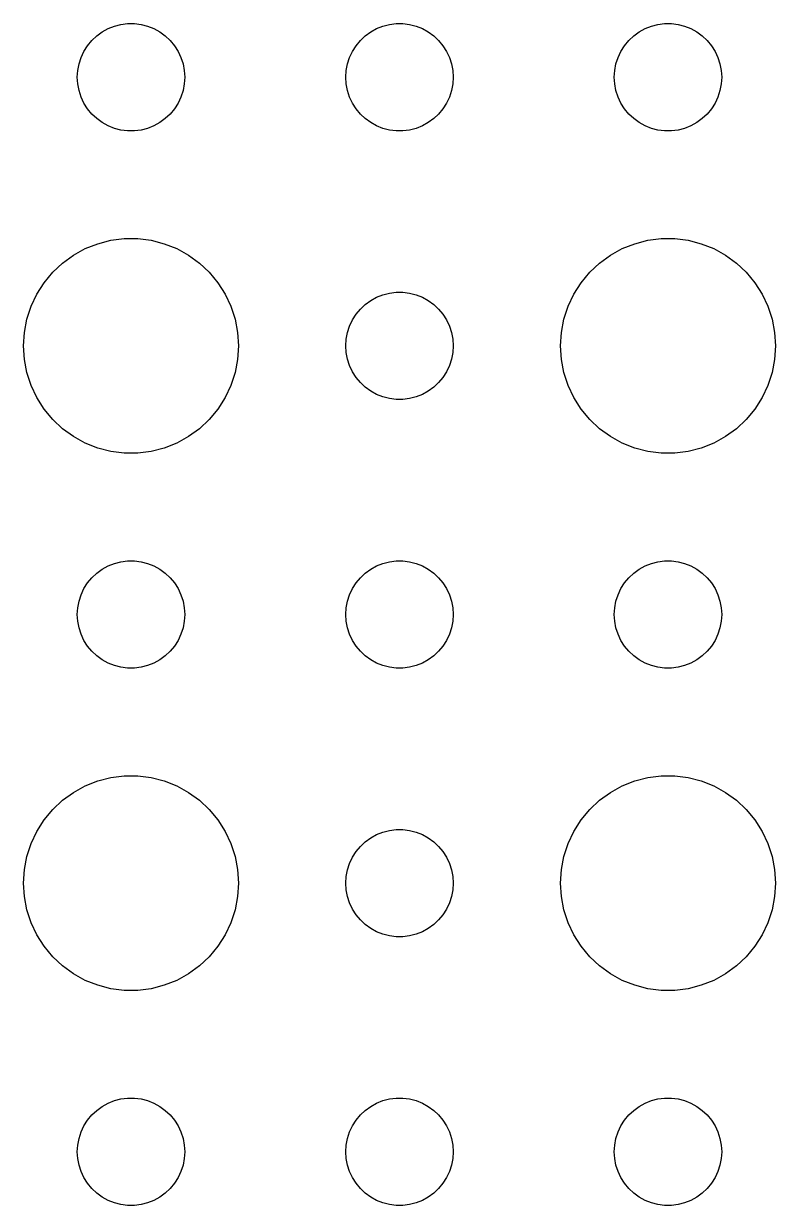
# Model space of a CAD drawing. Header units: metres. Extents: x -157 to 157, y -157 to 157.
# Drawn here: x -63 to -42, y -39 to -6 of the extents above; entities that cross this region are included whole.
import ezdxf

# ---------------------------------------------------------------- set-up
doc = ezdxf.new("R2010")
doc.units = ezdxf.units.M

msp = doc.modelspace()

# ---------------------------------------------------------------- linework, layer by layer
for p, q in [((-60.9561, -6.34422), (-60.8037, -6.23351)), ((-60.8037, -6.23351), (-60.6387, -6.14275)), ((-60.6387, -6.14275), (-60.4635, -6.07341)), ((-60.4635, -6.07341), (-60.2811, -6.02657)), ((-60.2811, -6.02657), (-60.0942, -6.00294)), ((-60.0942, -6.00294), (-59.9058, -6.00294)), ((-59.9058, -6.00294), (-59.7189, -6.02657)), ((-59.7189, -6.02657), (-59.5365, -6.07341)), ((-59.5365, -6.07341), (-59.3613, -6.14275)), ((-59.3613, -6.14275), (-59.1963, -6.23351)), ((-59.1963, -6.23351), (-59.0439, -6.34422)), ((-53.4561, -6.34422), (-53.3037, -6.23351)), ((-53.3037, -6.23351), (-53.1387, -6.14275)), ((-53.1387, -6.14275), (-52.9635, -6.07341)), ((-52.9635, -6.07341), (-52.7811, -6.02657)), ((-52.7811, -6.02657), (-52.5942, -6.00294)), ((-52.5942, -6.00294), (-52.4058, -6.00294)), ((-52.4058, -6.00294), (-52.2189, -6.02657)), ((-52.2189, -6.02657), (-52.0365, -6.07341)), ((-52.0365, -6.07341), (-51.8613, -6.14275)), ((-51.8613, -6.14275), (-51.6963, -6.23351)), ((-51.6963, -6.23351), (-51.5439, -6.34422)), ((-45.9561, -6.34422), (-45.8037, -6.23351)), ((-45.8037, -6.23351), (-45.6387, -6.14275)), ((-45.6387, -6.14275), (-45.4635, -6.07341)), ((-45.4635, -6.07341), (-45.2811, -6.02657)), ((-45.2811, -6.02657), (-45.0942, -6.00294)), ((-45.0942, -6.00294), (-44.9058, -6.00294)), ((-44.9058, -6.00294), (-44.7189, -6.02657)), ((-44.7189, -6.02657), (-44.5365, -6.07341)), ((-44.5365, -6.07341), (-44.3613, -6.14275)), ((-44.3613, -6.14275), (-44.1963, -6.23351)), ((-44.1963, -6.23351), (-44.0439, -6.34422)), ((-61.2135, -6.61832), (-61.0934, -6.47318)), ((-61.0934, -6.47318), (-60.9561, -6.34422)), ((-59.0439, -6.34422), (-58.9065, -6.47318)), ((-58.9065, -6.47318), (-58.7865, -6.61832)), ((-53.7135, -6.61832), (-53.5934, -6.47318)), ((-53.5934, -6.47318), (-53.4561, -6.34422)), ((-51.5439, -6.34422), (-51.4065, -6.47318)), ((-51.4065, -6.47318), (-51.2865, -6.61832)), ((-46.2135, -6.61832), (-46.0934, -6.47318)), ((-46.0934, -6.47318), (-45.9561, -6.34422)), ((-44.0439, -6.34422), (-43.9065, -6.47318)), ((-43.9065, -6.47318), (-43.7865, -6.61832)), ((-61.3947, -6.9478), (-61.3145, -6.77736)), ((-61.3145, -6.77736), (-61.2135, -6.61832)), ((-58.7865, -6.61832), (-58.6855, -6.77736)), ((-58.6855, -6.77736), (-58.6053, -6.9478)), ((-53.8947, -6.9478), (-53.8145, -6.77736)), ((-53.8145, -6.77736), (-53.7135, -6.61832)), ((-51.2865, -6.61832), (-51.1855, -6.77736)), ((-51.1855, -6.77736), (-51.1053, -6.9478)), ((-46.3947, -6.9478), (-46.3145, -6.77736)), ((-46.3145, -6.77736), (-46.2135, -6.61832)), ((-43.7865, -6.61832), (-43.6855, -6.77736)), ((-43.6855, -6.77736), (-43.6053, -6.9478)), ((-61.4882, -7.312), (-61.4529, -7.12695)), ((-61.4529, -7.12695), (-61.3947, -6.9478)), ((-58.6053, -6.9478), (-58.5471, -7.12695)), ((-58.5471, -7.12695), (-58.5118, -7.312)), ((-53.9882, -7.312), (-53.9529, -7.12695)), ((-53.9529, -7.12695), (-53.8947, -6.9478)), ((-51.1053, -6.9478), (-51.0471, -7.12695)), ((-51.0471, -7.12695), (-51.0118, -7.312)), ((-46.4882, -7.312), (-46.4529, -7.12695)), ((-46.4529, -7.12695), (-46.3947, -6.9478)), ((-43.6053, -6.9478), (-43.5471, -7.12695)), ((-43.5471, -7.12695), (-43.5118, -7.312)), ((-61.5, -7.5), (-61.4882, -7.312)), ((-61.4882, -7.68799), (-61.5, -7.5)), ((-58.5118, -7.312), (-58.5, -7.5)), ((-58.5, -7.5), (-58.5118, -7.68799)), ((-54, -7.5), (-53.9882, -7.312)), ((-53.9882, -7.68799), (-54, -7.5)), ((-51.0118, -7.312), (-51, -7.5)), ((-51, -7.5), (-51.0118, -7.68799)), ((-46.5, -7.5), (-46.4882, -7.312)), ((-46.4882, -7.68799), (-46.5, -7.5)), ((-43.5118, -7.312), (-43.5, -7.5)), ((-43.5, -7.5), (-43.5118, -7.68799)), ((-61.4529, -7.87303), (-61.4882, -7.68799)), ((-61.3947, -8.05219), (-61.4529, -7.87303)), ((-58.5471, -7.87303), (-58.6053, -8.05219)), ((-58.5118, -7.68799), (-58.5471, -7.87303)), ((-53.9529, -7.87303), (-53.9882, -7.68799)), ((-53.8947, -8.05219), (-53.9529, -7.87303)), ((-51.0471, -7.87303), (-51.1053, -8.05219)), ((-51.0118, -7.68799), (-51.0471, -7.87303)), ((-46.4529, -7.87303), (-46.4882, -7.68799)), ((-46.3947, -8.05219), (-46.4529, -7.87303)), ((-43.5471, -7.87303), (-43.6053, -8.05219)), ((-43.5118, -7.68799), (-43.5471, -7.87303)), ((-61.3145, -8.22263), (-61.3947, -8.05219)), ((-61.2135, -8.38167), (-61.3145, -8.22263)), ((-58.6855, -8.22263), (-58.7865, -8.38167)), ((-58.6053, -8.05219), (-58.6855, -8.22263)), ((-53.8145, -8.22263), (-53.8947, -8.05219)), ((-53.7135, -8.38167), (-53.8145, -8.22263)), ((-51.1855, -8.22263), (-51.2865, -8.38167)), ((-51.1053, -8.05219), (-51.1855, -8.22263)), ((-46.3145, -8.22263), (-46.3947, -8.05219)), ((-46.2135, -8.38167), (-46.3145, -8.22263)), ((-43.6855, -8.22263), (-43.7865, -8.38167)), ((-43.6053, -8.05219), (-43.6855, -8.22263)), ((-61.0934, -8.52681), (-61.2135, -8.38167)), ((-60.9561, -8.65576), (-61.0934, -8.52681)), ((-58.9065, -8.52681), (-59.0439, -8.65576)), ((-58.7865, -8.38167), (-58.9065, -8.52681)), ((-53.5934, -8.52681), (-53.7135, -8.38167)), ((-53.4561, -8.65576), (-53.5934, -8.52681)), ((-51.4065, -8.52681), (-51.5439, -8.65576)), ((-51.2865, -8.38167), (-51.4065, -8.52681)), ((-46.0934, -8.52681), (-46.2135, -8.38167)), ((-45.9561, -8.65576), (-46.0934, -8.52681)), ((-43.9065, -8.52681), (-44.0439, -8.65576)), ((-43.7865, -8.38167), (-43.9065, -8.52681)), ((-60.8037, -8.76648), (-60.9561, -8.65576)), ((-60.6387, -8.85724), (-60.8037, -8.76648)), ((-60.4635, -8.92657), (-60.6387, -8.85724)), ((-59.3613, -8.85724), (-59.5365, -8.92657)), ((-59.1963, -8.76648), (-59.3613, -8.85724)), ((-59.0439, -8.65576), (-59.1963, -8.76648)), ((-53.3037, -8.76648), (-53.4561, -8.65576)), ((-53.1387, -8.85724), (-53.3037, -8.76648)), ((-52.9635, -8.92657), (-53.1387, -8.85724)), ((-51.8613, -8.85724), (-52.0365, -8.92657)), ((-51.6963, -8.76648), (-51.8613, -8.85724)), ((-51.5439, -8.65576), (-51.6963, -8.76648)), ((-45.8037, -8.76648), (-45.9561, -8.65576)), ((-45.6387, -8.85724), (-45.8037, -8.76648)), ((-45.4635, -8.92657), (-45.6387, -8.85724)), ((-44.3613, -8.85724), (-44.5365, -8.92657)), ((-44.1963, -8.76648), (-44.3613, -8.85724)), ((-44.0439, -8.65576), (-44.1963, -8.76648)), ((-60.2811, -8.97342), (-60.4635, -8.92657)), ((-60.0942, -8.99704), (-60.2811, -8.97342)), ((-59.9058, -8.99704), (-60.0942, -8.99704)), ((-59.7189, -8.97342), (-59.9058, -8.99704)), ((-59.5365, -8.92657), (-59.7189, -8.97342)), ((-52.7811, -8.97342), (-52.9635, -8.92657)), ((-52.5942, -8.99704), (-52.7811, -8.97342)), ((-52.4058, -8.99704), (-52.5942, -8.99704)), ((-52.2189, -8.97342), (-52.4058, -8.99704)), ((-52.0365, -8.92657), (-52.2189, -8.97342)), ((-45.2811, -8.97342), (-45.4635, -8.92657)), ((-45.0942, -8.99704), (-45.2811, -8.97342)), ((-44.9058, -8.99704), (-45.0942, -8.99704)), ((-44.7189, -8.97342), (-44.9058, -8.99704)), ((-44.5365, -8.92657), (-44.7189, -8.97342)), ((-61.2773, -12.2855), (-60.927, -12.1468)), ((-60.927, -12.1468), (-60.5621, -12.0531)), ((-60.5621, -12.0531), (-60.1884, -12.0059)), ((-60.1884, -12.0059), (-59.8116, -12.0059)), ((-59.8116, -12.0059), (-59.4379, -12.0531)), ((-59.4379, -12.0531), (-59.0729, -12.1468)), ((-59.0729, -12.1468), (-58.7227, -12.2855)), ((-46.2773, -12.2855), (-45.927, -12.1468)), ((-45.927, -12.1468), (-45.5621, -12.0531)), ((-45.5621, -12.0531), (-45.1884, -12.0059)), ((-45.1884, -12.0059), (-44.8116, -12.0059)), ((-44.8116, -12.0059), (-44.4379, -12.0531)), ((-44.4379, -12.0531), (-44.0729, -12.1468)), ((-44.0729, -12.1468), (-43.7227, -12.2855)), ((-61.9123, -12.6884), (-61.6075, -12.467)), ((-61.6075, -12.467), (-61.2773, -12.2855)), ((-58.7227, -12.2855), (-58.3925, -12.467)), ((-58.3925, -12.467), (-58.0877, -12.6884)), ((-46.9123, -12.6884), (-46.6075, -12.467)), ((-46.6075, -12.467), (-46.2773, -12.2855)), ((-43.7227, -12.2855), (-43.3925, -12.467)), ((-43.3925, -12.467), (-43.0877, -12.6884)), ((-62.1869, -12.9464), (-61.9123, -12.6884)), ((-58.0877, -12.6884), (-57.8131, -12.9464)), ((-47.1869, -12.9464), (-46.9123, -12.6884)), ((-43.0877, -12.6884), (-42.8131, -12.9464)), ((-62.427, -13.2366), (-62.1869, -12.9464)), ((-57.8131, -12.9464), (-57.5729, -13.2366)), ((-47.427, -13.2366), (-47.1869, -12.9464)), ((-42.8131, -12.9464), (-42.5729, -13.2366)), ((-62.6289, -13.5547), (-62.427, -13.2366)), ((-57.5729, -13.2366), (-57.3711, -13.5547)), ((-52.9635, -13.5734), (-52.7811, -13.5266)), ((-52.7811, -13.5266), (-52.5942, -13.5029)), ((-52.5942, -13.5029), (-52.4058, -13.5029)), ((-52.4058, -13.5029), (-52.2189, -13.5266)), ((-52.2189, -13.5266), (-52.0365, -13.5734)), ((-47.6289, -13.5547), (-47.427, -13.2366)), ((-42.5729, -13.2366), (-42.3711, -13.5547)), ((-62.7893, -13.8956), (-62.6289, -13.5547)), ((-57.3711, -13.5547), (-57.2107, -13.8956)), ((-53.5934, -13.9732), (-53.4561, -13.8442)), ((-53.4561, -13.8442), (-53.3037, -13.7335)), ((-53.3037, -13.7335), (-53.1387, -13.6427)), ((-53.1387, -13.6427), (-52.9635, -13.5734)), ((-52.0365, -13.5734), (-51.8613, -13.6427)), ((-51.8613, -13.6427), (-51.6963, -13.7335)), ((-51.6963, -13.7335), (-51.5439, -13.8442)), ((-51.5439, -13.8442), (-51.4065, -13.9732)), ((-47.7893, -13.8956), (-47.6289, -13.5547)), ((-42.3711, -13.5547), (-42.2107, -13.8956)), ((-62.9057, -14.2539), (-62.7893, -13.8956)), ((-57.2107, -13.8956), (-57.0942, -14.2539)), ((-53.8145, -14.2774), (-53.7135, -14.1183)), ((-53.7135, -14.1183), (-53.5934, -13.9732)), ((-51.4065, -13.9732), (-51.2865, -14.1183)), ((-51.2865, -14.1183), (-51.1855, -14.2774)), ((-47.9057, -14.2539), (-47.7893, -13.8956)), ((-42.2107, -13.8956), (-42.0942, -14.2539)), ((-62.9763, -14.624), (-62.9057, -14.2539)), ((-57.0942, -14.2539), (-57.0237, -14.624)), ((-53.9529, -14.627), (-53.8947, -14.4478)), ((-53.8947, -14.4478), (-53.8145, -14.2774)), ((-51.1855, -14.2774), (-51.1053, -14.4478)), ((-51.1053, -14.4478), (-51.0471, -14.627)), ((-47.9763, -14.624), (-47.9057, -14.2539)), ((-42.0942, -14.2539), (-42.0237, -14.624)), ((-63, -15), (-62.9763, -14.624)), ((-57.0237, -14.624), (-57, -15)), ((-54, -15), (-53.9882, -14.812)), ((-53.9882, -14.812), (-53.9529, -14.627)), ((-51.0471, -14.627), (-51.0118, -14.812)), ((-51.0118, -14.812), (-51, -15)), ((-48, -15), (-47.9763, -14.624)), ((-42.0237, -14.624), (-42, -15)), ((-62.9763, -15.376), (-63, -15)), ((-57, -15), (-57.0237, -15.376)), ((-53.9882, -15.188), (-54, -15)), ((-51, -15), (-51.0118, -15.188)), ((-47.9763, -15.376), (-48, -15)), ((-42, -15), (-42.0237, -15.376)), ((-62.9057, -15.7461), (-62.9763, -15.376)), ((-57.0237, -15.376), (-57.0942, -15.7461)), ((-53.9529, -15.373), (-53.9882, -15.188)), ((-53.8947, -15.5522), (-53.9529, -15.373)), ((-51.0471, -15.373), (-51.1053, -15.5522)), ((-51.0118, -15.188), (-51.0471, -15.373)), ((-47.9057, -15.7461), (-47.9763, -15.376)), ((-42.0237, -15.376), (-42.0942, -15.7461)), ((-62.7893, -16.1044), (-62.9057, -15.7461)), ((-57.0942, -15.7461), (-57.2107, -16.1044)), ((-53.8145, -15.7226), (-53.8947, -15.5522)), ((-53.7135, -15.8817), (-53.8145, -15.7226)), ((-51.1855, -15.7226), (-51.2865, -15.8817)), ((-51.1053, -15.5522), (-51.1855, -15.7226)), ((-47.7893, -16.1044), (-47.9057, -15.7461)), ((-42.0942, -15.7461), (-42.2107, -16.1044)), ((-62.6289, -16.4453), (-62.7893, -16.1044)), ((-57.2107, -16.1044), (-57.3711, -16.4453)), ((-53.5934, -16.0268), (-53.7135, -15.8817)), ((-53.4561, -16.1558), (-53.5934, -16.0268)), ((-53.3037, -16.2665), (-53.4561, -16.1558)), ((-51.5439, -16.1558), (-51.6963, -16.2665)), ((-51.4065, -16.0268), (-51.5439, -16.1558)), ((-51.2865, -15.8817), (-51.4065, -16.0268)), ((-47.6289, -16.4453), (-47.7893, -16.1044)), ((-42.2107, -16.1044), (-42.3711, -16.4453)), ((-62.427, -16.7634), (-62.6289, -16.4453)), ((-57.3711, -16.4453), (-57.5729, -16.7634)), ((-53.1387, -16.3572), (-53.3037, -16.2665)), ((-52.9635, -16.4266), (-53.1387, -16.3572)), ((-52.7811, -16.4734), (-52.9635, -16.4266)), ((-52.5942, -16.497), (-52.7811, -16.4734)), ((-52.4058, -16.497), (-52.5942, -16.497)), ((-52.2189, -16.4734), (-52.4058, -16.497)), ((-52.0365, -16.4266), (-52.2189, -16.4734)), ((-51.8613, -16.3572), (-52.0365, -16.4266)), ((-51.6963, -16.2665), (-51.8613, -16.3572)), ((-47.427, -16.7634), (-47.6289, -16.4453)), ((-42.3711, -16.4453), (-42.5729, -16.7634)), ((-62.1869, -17.0536), (-62.427, -16.7634)), ((-57.5729, -16.7634), (-57.8131, -17.0536)), ((-47.1869, -17.0536), (-47.427, -16.7634)), ((-42.5729, -16.7634), (-42.8131, -17.0536)), ((-61.9123, -17.3115), (-62.1869, -17.0536)), ((-57.8131, -17.0536), (-58.0877, -17.3115)), ((-46.9123, -17.3115), (-47.1869, -17.0536)), ((-42.8131, -17.0536), (-43.0877, -17.3115)), ((-61.6075, -17.533), (-61.9123, -17.3115)), ((-58.0877, -17.3115), (-58.3925, -17.533)), ((-46.6075, -17.533), (-46.9123, -17.3115)), ((-43.0877, -17.3115), (-43.3925, -17.533)), ((-61.2773, -17.7145), (-61.6075, -17.533)), ((-60.927, -17.8532), (-61.2773, -17.7145)), ((-58.7227, -17.7145), (-59.0729, -17.8532)), ((-58.3925, -17.533), (-58.7227, -17.7145)), ((-46.2773, -17.7145), (-46.6075, -17.533)), ((-45.927, -17.8532), (-46.2773, -17.7145)), ((-43.7227, -17.7145), (-44.0729, -17.8532)), ((-43.3925, -17.533), (-43.7227, -17.7145)), ((-60.5621, -17.9469), (-60.927, -17.8532)), ((-60.1884, -17.9941), (-60.5621, -17.9469)), ((-59.8116, -17.9941), (-60.1884, -17.9941)), ((-59.4379, -17.9469), (-59.8116, -17.9941)), ((-59.0729, -17.8532), (-59.4379, -17.9469)), ((-45.5621, -17.9469), (-45.927, -17.8532)), ((-45.1884, -17.9941), (-45.5621, -17.9469)), ((-44.8116, -17.9941), (-45.1884, -17.9941)), ((-44.4379, -17.9469), (-44.8116, -17.9941)), ((-44.0729, -17.8532), (-44.4379, -17.9469)), ((-60.6387, -21.1427), (-60.4635, -21.0734)), ((-60.4635, -21.0734), (-60.2811, -21.0266)), ((-60.2811, -21.0266), (-60.0942, -21.003)), ((-60.0942, -21.003), (-59.9058, -21.003)), ((-59.9058, -21.003), (-59.7189, -21.0266)), ((-59.7189, -21.0266), (-59.5365, -21.0734)), ((-59.5365, -21.0734), (-59.3613, -21.1427)), ((-53.1387, -21.1427), (-52.9635, -21.0734)), ((-52.9635, -21.0734), (-52.7811, -21.0266)), ((-52.7811, -21.0266), (-52.5942, -21.003)), ((-52.5942, -21.003), (-52.4058, -21.003)), ((-52.4058, -21.003), (-52.2189, -21.0266)), ((-52.2189, -21.0266), (-52.0365, -21.0734)), ((-52.0365, -21.0734), (-51.8613, -21.1427)), ((-45.6387, -21.1427), (-45.4635, -21.0734)), ((-45.4635, -21.0734), (-45.2811, -21.0266)), ((-45.2811, -21.0266), (-45.0942, -21.003)), ((-45.0942, -21.003), (-44.9058, -21.003)), ((-44.9058, -21.003), (-44.7189, -21.0266)), ((-44.7189, -21.0266), (-44.5365, -21.0734)), ((-44.5365, -21.0734), (-44.3613, -21.1427)), ((-61.0934, -21.4732), (-60.9561, -21.3442)), ((-60.9561, -21.3442), (-60.8037, -21.2335)), ((-60.8037, -21.2335), (-60.6387, -21.1427)), ((-59.3613, -21.1427), (-59.1963, -21.2335)), ((-59.1963, -21.2335), (-59.0439, -21.3442)), ((-59.0439, -21.3442), (-58.9065, -21.4732)), ((-53.5934, -21.4732), (-53.4561, -21.3442)), ((-53.4561, -21.3442), (-53.3037, -21.2335)), ((-53.3037, -21.2335), (-53.1387, -21.1427)), ((-51.8613, -21.1427), (-51.6963, -21.2335)), ((-51.6963, -21.2335), (-51.5439, -21.3442)), ((-51.5439, -21.3442), (-51.4065, -21.4732)), ((-46.0934, -21.4732), (-45.9561, -21.3442)), ((-45.9561, -21.3442), (-45.8037, -21.2335)), ((-45.8037, -21.2335), (-45.6387, -21.1427)), ((-44.3613, -21.1427), (-44.1963, -21.2335)), ((-44.1963, -21.2335), (-44.0439, -21.3442)), ((-44.0439, -21.3442), (-43.9065, -21.4732)), ((-61.3145, -21.7774), (-61.2135, -21.6183)), ((-61.2135, -21.6183), (-61.0934, -21.4732)), ((-58.9065, -21.4732), (-58.7865, -21.6183)), ((-58.7865, -21.6183), (-58.6855, -21.7774)), ((-53.8145, -21.7774), (-53.7135, -21.6183)), ((-53.7135, -21.6183), (-53.5934, -21.4732)), ((-51.4065, -21.4732), (-51.2865, -21.6183)), ((-51.2865, -21.6183), (-51.1855, -21.7774)), ((-46.3145, -21.7774), (-46.2135, -21.6183)), ((-46.2135, -21.6183), (-46.0934, -21.4732)), ((-43.9065, -21.4732), (-43.7865, -21.6183)), ((-43.7865, -21.6183), (-43.6855, -21.7774)), ((-61.4529, -22.127), (-61.3947, -21.9478)), ((-61.3947, -21.9478), (-61.3145, -21.7774)), ((-58.6855, -21.7774), (-58.6053, -21.9478)), ((-58.6053, -21.9478), (-58.5471, -22.127)), ((-53.9529, -22.127), (-53.8947, -21.9478)), ((-53.8947, -21.9478), (-53.8145, -21.7774)), ((-51.1855, -21.7774), (-51.1053, -21.9478)), ((-51.1053, -21.9478), (-51.0471, -22.127)), ((-46.4529, -22.127), (-46.3947, -21.9478)), ((-46.3947, -21.9478), (-46.3145, -21.7774)), ((-43.6855, -21.7774), (-43.6053, -21.9478)), ((-43.6053, -21.9478), (-43.5471, -22.127)), ((-61.5, -22.5), (-61.4882, -22.312)), ((-61.4882, -22.312), (-61.4529, -22.127)), ((-58.5471, -22.127), (-58.5118, -22.312)), ((-58.5118, -22.312), (-58.5, -22.5)), ((-54, -22.5), (-53.9882, -22.312)), ((-53.9882, -22.312), (-53.9529, -22.127)), ((-51.0471, -22.127), (-51.0118, -22.312)), ((-51.0118, -22.312), (-51, -22.5)), ((-46.5, -22.5), (-46.4882, -22.312)), ((-46.4882, -22.312), (-46.4529, -22.127)), ((-43.5471, -22.127), (-43.5118, -22.312)), ((-43.5118, -22.312), (-43.5, -22.5)), ((-61.4882, -22.688), (-61.5, -22.5)), ((-61.4529, -22.873), (-61.4882, -22.688)), ((-58.5118, -22.688), (-58.5471, -22.873)), ((-58.5, -22.5), (-58.5118, -22.688)), ((-53.9882, -22.688), (-54, -22.5)), ((-53.9529, -22.873), (-53.9882, -22.688)), ((-51.0118, -22.688), (-51.0471, -22.873)), ((-51, -22.5), (-51.0118, -22.688)), ((-46.4882, -22.688), (-46.5, -22.5)), ((-46.4529, -22.873), (-46.4882, -22.688)), ((-43.5118, -22.688), (-43.5471, -22.873)), ((-43.5, -22.5), (-43.5118, -22.688)), ((-61.3947, -23.0522), (-61.4529, -22.873)), ((-61.3145, -23.2226), (-61.3947, -23.0522)), ((-58.6053, -23.0522), (-58.6855, -23.2226)), ((-58.5471, -22.873), (-58.6053, -23.0522)), ((-53.8947, -23.0522), (-53.9529, -22.873)), ((-53.8145, -23.2226), (-53.8947, -23.0522)), ((-51.1053, -23.0522), (-51.1855, -23.2226)), ((-51.0471, -22.873), (-51.1053, -23.0522)), ((-46.3947, -23.0522), (-46.4529, -22.873)), ((-46.3145, -23.2226), (-46.3947, -23.0522)), ((-43.6053, -23.0522), (-43.6855, -23.2226)), ((-43.5471, -22.873), (-43.6053, -23.0522)), ((-61.2135, -23.3817), (-61.3145, -23.2226)), ((-61.0934, -23.5268), (-61.2135, -23.3817)), ((-58.7865, -23.3817), (-58.9065, -23.5268)), ((-58.6855, -23.2226), (-58.7865, -23.3817)), ((-53.7135, -23.3817), (-53.8145, -23.2226)), ((-53.5934, -23.5268), (-53.7135, -23.3817)), ((-51.2865, -23.3817), (-51.4065, -23.5268)), ((-51.1855, -23.2226), (-51.2865, -23.3817)), ((-46.2135, -23.3817), (-46.3145, -23.2226)), ((-46.0934, -23.5268), (-46.2135, -23.3817)), ((-43.7865, -23.3817), (-43.9065, -23.5268)), ((-43.6855, -23.2226), (-43.7865, -23.3817)), ((-60.9561, -23.6558), (-61.0934, -23.5268)), ((-60.8037, -23.7665), (-60.9561, -23.6558)), ((-59.0439, -23.6558), (-59.1963, -23.7665)), ((-58.9065, -23.5268), (-59.0439, -23.6558)), ((-53.4561, -23.6558), (-53.5934, -23.5268)), ((-53.3037, -23.7665), (-53.4561, -23.6558)), ((-51.5439, -23.6558), (-51.6963, -23.7665)), ((-51.4065, -23.5268), (-51.5439, -23.6558)), ((-45.9561, -23.6558), (-46.0934, -23.5268)), ((-45.8037, -23.7665), (-45.9561, -23.6558)), ((-44.0439, -23.6558), (-44.1963, -23.7665)), ((-43.9065, -23.5268), (-44.0439, -23.6558)), ((-60.6387, -23.8572), (-60.8037, -23.7665)), ((-60.4635, -23.9266), (-60.6387, -23.8572)), ((-60.2811, -23.9734), (-60.4635, -23.9266)), ((-60.0942, -23.997), (-60.2811, -23.9734)), ((-59.9058, -23.997), (-60.0942, -23.997)), ((-59.7189, -23.9734), (-59.9058, -23.997)), ((-59.5365, -23.9266), (-59.7189, -23.9734)), ((-59.3613, -23.8572), (-59.5365, -23.9266)), ((-59.1963, -23.7665), (-59.3613, -23.8572)), ((-53.1387, -23.8572), (-53.3037, -23.7665)), ((-52.9635, -23.9266), (-53.1387, -23.8572)), ((-52.7811, -23.9734), (-52.9635, -23.9266)), ((-52.5942, -23.997), (-52.7811, -23.9734)), ((-52.4058, -23.997), (-52.5942, -23.997)), ((-52.2189, -23.9734), (-52.4058, -23.997)), ((-52.0365, -23.9266), (-52.2189, -23.9734)), ((-51.8613, -23.8572), (-52.0365, -23.9266)), ((-51.6963, -23.7665), (-51.8613, -23.8572)), ((-45.6387, -23.8572), (-45.8037, -23.7665)), ((-45.4635, -23.9266), (-45.6387, -23.8572)), ((-45.2811, -23.9734), (-45.4635, -23.9266)), ((-45.0942, -23.997), (-45.2811, -23.9734)), ((-44.9058, -23.997), (-45.0942, -23.997)), ((-44.7189, -23.9734), (-44.9058, -23.997)), ((-44.5365, -23.9266), (-44.7189, -23.9734)), ((-44.3613, -23.8572), (-44.5365, -23.9266)), ((-44.1963, -23.7665), (-44.3613, -23.8572)), ((-60.927, -27.1468), (-60.5621, -27.0531)), ((-60.5621, -27.0531), (-60.1884, -27.0059)), ((-60.1884, -27.0059), (-59.8116, -27.0059)), ((-59.8116, -27.0059), (-59.4379, -27.0531)), ((-59.4379, -27.0531), (-59.0729, -27.1468)), ((-45.927, -27.1468), (-45.5621, -27.0531)), ((-45.5621, -27.0531), (-45.1884, -27.0059)), ((-45.1884, -27.0059), (-44.8116, -27.0059)), ((-44.8116, -27.0059), (-44.4379, -27.0531)), ((-44.4379, -27.0531), (-44.0729, -27.1468)), ((-61.6075, -27.467), (-61.2773, -27.2855)), ((-61.2773, -27.2855), (-60.927, -27.1468)), ((-59.0729, -27.1468), (-58.7227, -27.2855)), ((-58.7227, -27.2855), (-58.3925, -27.467)), ((-46.6075, -27.467), (-46.2773, -27.2855)), ((-46.2773, -27.2855), (-45.927, -27.1468)), ((-44.0729, -27.1468), (-43.7227, -27.2855)), ((-43.7227, -27.2855), (-43.3925, -27.467)), ((-62.1869, -27.9464), (-61.9123, -27.6884)), ((-61.9123, -27.6884), (-61.6075, -27.467)), ((-58.3925, -27.467), (-58.0877, -27.6884)), ((-58.0877, -27.6884), (-57.8131, -27.9464)), ((-47.1869, -27.9464), (-46.9123, -27.6884)), ((-46.9123, -27.6884), (-46.6075, -27.467)), ((-43.3925, -27.467), (-43.0877, -27.6884)), ((-43.0877, -27.6884), (-42.8131, -27.9464)), ((-62.427, -28.2366), (-62.1869, -27.9464)), ((-57.8131, -27.9464), (-57.5729, -28.2366)), ((-47.427, -28.2366), (-47.1869, -27.9464)), ((-42.8131, -27.9464), (-42.5729, -28.2366)), ((-62.6289, -28.5547), (-62.427, -28.2366)), ((-57.5729, -28.2366), (-57.3711, -28.5547)), ((-47.6289, -28.5547), (-47.427, -28.2366)), ((-42.5729, -28.2366), (-42.3711, -28.5547)), ((-62.7893, -28.8956), (-62.6289, -28.5547)), ((-57.3711, -28.5547), (-57.2107, -28.8956)), ((-53.3037, -28.7335), (-53.1387, -28.6427)), ((-53.1387, -28.6427), (-52.9635, -28.5734)), ((-52.9635, -28.5734), (-52.7811, -28.5266)), ((-52.7811, -28.5266), (-52.5942, -28.503)), ((-52.5942, -28.503), (-52.4058, -28.503)), ((-52.4058, -28.503), (-52.2189, -28.5266)), ((-52.2189, -28.5266), (-52.0365, -28.5734)), ((-52.0365, -28.5734), (-51.8613, -28.6427)), ((-51.8613, -28.6427), (-51.6963, -28.7335)), ((-47.7893, -28.8956), (-47.6289, -28.5547)), ((-42.3711, -28.5547), (-42.2107, -28.8956)), ((-62.9057, -29.2539), (-62.7893, -28.8956)), ((-57.2107, -28.8956), (-57.0942, -29.2539)), ((-53.7135, -29.1183), (-53.5934, -28.9732)), ((-53.5934, -28.9732), (-53.4561, -28.8442)), ((-53.4561, -28.8442), (-53.3037, -28.7335)), ((-51.6963, -28.7335), (-51.5439, -28.8442)), ((-51.5439, -28.8442), (-51.4065, -28.9732)), ((-51.4065, -28.9732), (-51.2865, -29.1183)), ((-47.9057, -29.2539), (-47.7893, -28.8956)), ((-42.2107, -28.8956), (-42.0942, -29.2539)), ((-62.9763, -29.624), (-62.9057, -29.2539)), ((-57.0942, -29.2539), (-57.0237, -29.624)), ((-53.8947, -29.4478), (-53.8145, -29.2774)), ((-53.8145, -29.2774), (-53.7135, -29.1183)), ((-51.2865, -29.1183), (-51.1855, -29.2774)), ((-51.1855, -29.2774), (-51.1053, -29.4478)), ((-47.9763, -29.624), (-47.9057, -29.2539)), ((-42.0942, -29.2539), (-42.0237, -29.624)), ((-63, -30), (-62.9763, -29.624)), ((-57.0237, -29.624), (-57, -30)), ((-53.9882, -29.812), (-53.9529, -29.627)), ((-53.9529, -29.627), (-53.8947, -29.4478)), ((-51.1053, -29.4478), (-51.0471, -29.627)), ((-51.0471, -29.627), (-51.0118, -29.812)), ((-48, -30), (-47.9763, -29.624)), ((-42.0237, -29.624), (-42, -30)), ((-62.9763, -30.376), (-63, -30)), ((-57, -30), (-57.0237, -30.376)), ((-54, -30), (-53.9882, -29.812)), ((-53.9882, -30.188), (-54, -30)), ((-51.0118, -29.812), (-51, -30)), ((-51, -30), (-51.0118, -30.188)), ((-47.9763, -30.376), (-48, -30)), ((-42, -30), (-42.0237, -30.376)), ((-53.9529, -30.373), (-53.9882, -30.188)), ((-51.0118, -30.188), (-51.0471, -30.373)), ((-62.9057, -30.7461), (-62.9763, -30.376)), ((-57.0237, -30.376), (-57.0942, -30.7461)), ((-53.8947, -30.5522), (-53.9529, -30.373)), ((-53.8145, -30.7226), (-53.8947, -30.5522)), ((-51.1053, -30.5522), (-51.1855, -30.7226)), ((-51.0471, -30.373), (-51.1053, -30.5522)), ((-47.9057, -30.7461), (-47.9763, -30.376)), ((-42.0237, -30.376), (-42.0942, -30.7461)), ((-62.7893, -31.1044), (-62.9057, -30.7461)), ((-57.0942, -30.7461), (-57.2107, -31.1044)), ((-53.7135, -30.8817), (-53.8145, -30.7226)), ((-53.5934, -31.0268), (-53.7135, -30.8817)), ((-51.2865, -30.8817), (-51.4065, -31.0268)), ((-51.1855, -30.7226), (-51.2865, -30.8817)), ((-47.7893, -31.1044), (-47.9057, -30.7461)), ((-42.0942, -30.7461), (-42.2107, -31.1044)), ((-62.6289, -31.4453), (-62.7893, -31.1044)), ((-57.2107, -31.1044), (-57.3711, -31.4453)), ((-53.4561, -31.1558), (-53.5934, -31.0268)), ((-53.3037, -31.2665), (-53.4561, -31.1558)), ((-53.1387, -31.3572), (-53.3037, -31.2665)), ((-51.6963, -31.2665), (-51.8613, -31.3572)), ((-51.5439, -31.1558), (-51.6963, -31.2665)), ((-51.4065, -31.0268), (-51.5439, -31.1558)), ((-47.6289, -31.4453), (-47.7893, -31.1044)), ((-42.2107, -31.1044), (-42.3711, -31.4453)), ((-62.427, -31.7634), (-62.6289, -31.4453)), ((-57.3711, -31.4453), (-57.5729, -31.7634)), ((-52.9635, -31.4266), (-53.1387, -31.3572)), ((-52.7811, -31.4734), (-52.9635, -31.4266)), ((-52.5942, -31.497), (-52.7811, -31.4734)), ((-52.4058, -31.497), (-52.5942, -31.497)), ((-52.2189, -31.4734), (-52.4058, -31.497)), ((-52.0365, -31.4266), (-52.2189, -31.4734)), ((-51.8613, -31.3572), (-52.0365, -31.4266)), ((-47.427, -31.7634), (-47.6289, -31.4453)), ((-42.3711, -31.4453), (-42.5729, -31.7634)), ((-62.1869, -32.0536), (-62.427, -31.7634)), ((-57.5729, -31.7634), (-57.8131, -32.0536)), ((-47.1869, -32.0536), (-47.427, -31.7634)), ((-42.5729, -31.7634), (-42.8131, -32.0536)), ((-61.9123, -32.3115), (-62.1869, -32.0536)), ((-61.6075, -32.533), (-61.9123, -32.3115)), ((-58.0877, -32.3115), (-58.3925, -32.533)), ((-57.8131, -32.0536), (-58.0877, -32.3115)), ((-46.9123, -32.3115), (-47.1869, -32.0536)), ((-46.6075, -32.533), (-46.9123, -32.3115)), ((-43.0877, -32.3115), (-43.3925, -32.533)), ((-42.8131, -32.0536), (-43.0877, -32.3115)), ((-61.2773, -32.7145), (-61.6075, -32.533)), ((-58.3925, -32.533), (-58.7227, -32.7145)), ((-46.2773, -32.7145), (-46.6075, -32.533)), ((-43.3925, -32.533), (-43.7227, -32.7145)), ((-60.927, -32.8532), (-61.2773, -32.7145)), ((-60.5621, -32.9469), (-60.927, -32.8532)), ((-60.1884, -32.9941), (-60.5621, -32.9469)), ((-59.4379, -32.9469), (-59.8116, -32.9941)), ((-59.0729, -32.8532), (-59.4379, -32.9469)), ((-58.7227, -32.7145), (-59.0729, -32.8532)), ((-45.927, -32.8532), (-46.2773, -32.7145)), ((-45.5621, -32.9469), (-45.927, -32.8532)), ((-45.1884, -32.9941), (-45.5621, -32.9469)), ((-44.4379, -32.9469), (-44.8116, -32.9941)), ((-44.0729, -32.8532), (-44.4379, -32.9469)), ((-43.7227, -32.7145), (-44.0729, -32.8532)), ((-59.8116, -32.9941), (-60.1884, -32.9941)), ((-44.8116, -32.9941), (-45.1884, -32.9941)), ((-60.9561, -36.3442), (-60.8037, -36.2335)), ((-60.8037, -36.2335), (-60.6387, -36.1428)), ((-60.6387, -36.1428), (-60.4635, -36.0734)), ((-60.4635, -36.0734), (-60.2811, -36.0266)), ((-60.2811, -36.0266), (-60.0942, -36.003)), ((-60.0942, -36.003), (-59.9058, -36.003)), ((-59.9058, -36.003), (-59.7189, -36.0266)), ((-59.7189, -36.0266), (-59.5365, -36.0734)), ((-59.5365, -36.0734), (-59.3613, -36.1428)), ((-59.3613, -36.1428), (-59.1963, -36.2335)), ((-59.1963, -36.2335), (-59.0439, -36.3442)), ((-53.4561, -36.3442), (-53.3037, -36.2335)), ((-53.3037, -36.2335), (-53.1387, -36.1428)), ((-53.1387, -36.1428), (-52.9635, -36.0734)), ((-52.9635, -36.0734), (-52.7811, -36.0266)), ((-52.7811, -36.0266), (-52.5942, -36.003)), ((-52.5942, -36.003), (-52.4058, -36.003)), ((-52.4058, -36.003), (-52.2189, -36.0266)), ((-52.2189, -36.0266), (-52.0365, -36.0734)), ((-52.0365, -36.0734), (-51.8613, -36.1428)), ((-51.8613, -36.1428), (-51.6963, -36.2335)), ((-51.6963, -36.2335), (-51.5439, -36.3442)), ((-45.9561, -36.3442), (-45.8037, -36.2335)), ((-45.8037, -36.2335), (-45.6387, -36.1428)), ((-45.6387, -36.1428), (-45.4635, -36.0734)), ((-45.4635, -36.0734), (-45.2811, -36.0266)), ((-45.2811, -36.0266), (-45.0942, -36.003)), ((-45.0942, -36.003), (-44.9058, -36.003)), ((-44.9058, -36.003), (-44.7189, -36.0266)), ((-44.7189, -36.0266), (-44.5365, -36.0734)), ((-44.5365, -36.0734), (-44.3613, -36.1428)), ((-44.3613, -36.1428), (-44.1963, -36.2335)), ((-44.1963, -36.2335), (-44.0439, -36.3442)), ((-61.3145, -36.7774), (-61.2135, -36.6183)), ((-61.2135, -36.6183), (-61.0934, -36.4732)), ((-61.0934, -36.4732), (-60.9561, -36.3442)), ((-59.0439, -36.3442), (-58.9065, -36.4732)), ((-58.9065, -36.4732), (-58.7865, -36.6183)), ((-58.7865, -36.6183), (-58.6855, -36.7774)), ((-53.8145, -36.7774), (-53.7135, -36.6183)), ((-53.7135, -36.6183), (-53.5934, -36.4732)), ((-53.5934, -36.4732), (-53.4561, -36.3442)), ((-51.5439, -36.3442), (-51.4065, -36.4732)), ((-51.4065, -36.4732), (-51.2865, -36.6183)), ((-51.2865, -36.6183), (-51.1855, -36.7774)), ((-46.3145, -36.7774), (-46.2135, -36.6183)), ((-46.2135, -36.6183), (-46.0934, -36.4732)), ((-46.0934, -36.4732), (-45.9561, -36.3442)), ((-44.0439, -36.3442), (-43.9065, -36.4732)), ((-43.9065, -36.4732), (-43.7865, -36.6183)), ((-43.7865, -36.6183), (-43.6855, -36.7774)), ((-61.4529, -37.127), (-61.3947, -36.9478)), ((-61.3947, -36.9478), (-61.3145, -36.7774)), ((-58.6855, -36.7774), (-58.6053, -36.9478)), ((-58.6053, -36.9478), (-58.5471, -37.127)), ((-53.9529, -37.127), (-53.8947, -36.9478)), ((-53.8947, -36.9478), (-53.8145, -36.7774)), ((-51.1855, -36.7774), (-51.1053, -36.9478)), ((-51.1053, -36.9478), (-51.0471, -37.127)), ((-46.4529, -37.127), (-46.3947, -36.9478)), ((-46.3947, -36.9478), (-46.3145, -36.7774)), ((-43.6855, -36.7774), (-43.6053, -36.9478)), ((-43.6053, -36.9478), (-43.5471, -37.127)), ((-61.4882, -37.312), (-61.4529, -37.127)), ((-58.5471, -37.127), (-58.5118, -37.312)), ((-53.9882, -37.312), (-53.9529, -37.127)), ((-51.0471, -37.127), (-51.0118, -37.312)), ((-46.4882, -37.312), (-46.4529, -37.127)), ((-43.5471, -37.127), (-43.5118, -37.312)), ((-61.5, -37.5), (-61.4882, -37.312)), ((-61.4882, -37.688), (-61.5, -37.5)), ((-58.5118, -37.312), (-58.5, -37.5)), ((-58.5, -37.5), (-58.5118, -37.688)), ((-54, -37.5), (-53.9882, -37.312)), ((-53.9882, -37.688), (-54, -37.5)), ((-51.0118, -37.312), (-51, -37.5)), ((-51, -37.5), (-51.0118, -37.688)), ((-46.5, -37.5), (-46.4882, -37.312)), ((-46.4882, -37.688), (-46.5, -37.5)), ((-43.5118, -37.312), (-43.5, -37.5)), ((-43.5, -37.5), (-43.5118, -37.688)), ((-61.4529, -37.873), (-61.4882, -37.688)), ((-61.3947, -38.0522), (-61.4529, -37.873)), ((-58.5471, -37.873), (-58.6053, -38.0522)), ((-58.5118, -37.688), (-58.5471, -37.873)), ((-53.9529, -37.873), (-53.9882, -37.688)), ((-53.8947, -38.0522), (-53.9529, -37.873)), ((-51.0471, -37.873), (-51.1053, -38.0522)), ((-51.0118, -37.688), (-51.0471, -37.873)), ((-46.4529, -37.873), (-46.4882, -37.688)), ((-46.3947, -38.0522), (-46.4529, -37.873)), ((-43.5471, -37.873), (-43.6053, -38.0522)), ((-43.5118, -37.688), (-43.5471, -37.873)), ((-61.3145, -38.2226), (-61.3947, -38.0522)), ((-61.2135, -38.3817), (-61.3145, -38.2226)), ((-58.6855, -38.2226), (-58.7865, -38.3817)), ((-58.6053, -38.0522), (-58.6855, -38.2226)), ((-53.8145, -38.2226), (-53.8947, -38.0522)), ((-53.7135, -38.3817), (-53.8145, -38.2226)), ((-51.1855, -38.2226), (-51.2865, -38.3817)), ((-51.1053, -38.0522), (-51.1855, -38.2226)), ((-46.3145, -38.2226), (-46.3947, -38.0522)), ((-46.2135, -38.3817), (-46.3145, -38.2226)), ((-43.6855, -38.2226), (-43.7865, -38.3817)), ((-43.6053, -38.0522), (-43.6855, -38.2226)), ((-61.0934, -38.5268), (-61.2135, -38.3817)), ((-60.9561, -38.6558), (-61.0934, -38.5268)), ((-58.9065, -38.5268), (-59.0439, -38.6558)), ((-58.7865, -38.3817), (-58.9065, -38.5268)), ((-53.5934, -38.5268), (-53.7135, -38.3817)), ((-53.4561, -38.6558), (-53.5934, -38.5268)), ((-51.4065, -38.5268), (-51.5439, -38.6558)), ((-51.2865, -38.3817), (-51.4065, -38.5268)), ((-46.0934, -38.5268), (-46.2135, -38.3817)), ((-45.9561, -38.6558), (-46.0934, -38.5268)), ((-43.9065, -38.5268), (-44.0439, -38.6558)), ((-43.7865, -38.3817), (-43.9065, -38.5268)), ((-60.8037, -38.7665), (-60.9561, -38.6558)), ((-60.6387, -38.8572), (-60.8037, -38.7665)), ((-60.4635, -38.9266), (-60.6387, -38.8572)), ((-60.2811, -38.9734), (-60.4635, -38.9266)), ((-59.5365, -38.9266), (-59.7189, -38.9734)), ((-59.3613, -38.8572), (-59.5365, -38.9266)), ((-59.1963, -38.7665), (-59.3613, -38.8572)), ((-59.0439, -38.6558), (-59.1963, -38.7665)), ((-53.3037, -38.7665), (-53.4561, -38.6558)), ((-53.1387, -38.8572), (-53.3037, -38.7665)), ((-52.9635, -38.9266), (-53.1387, -38.8572)), ((-52.7811, -38.9734), (-52.9635, -38.9266)), ((-52.0365, -38.9266), (-52.2189, -38.9734)), ((-51.8613, -38.8572), (-52.0365, -38.9266)), ((-51.6963, -38.7665), (-51.8613, -38.8572)), ((-51.5439, -38.6558), (-51.6963, -38.7665)), ((-45.8037, -38.7665), (-45.9561, -38.6558)), ((-45.6387, -38.8572), (-45.8037, -38.7665)), ((-45.4635, -38.9266), (-45.6387, -38.8572)), ((-45.2811, -38.9734), (-45.4635, -38.9266)), ((-44.5365, -38.9266), (-44.7189, -38.9734)), ((-44.3613, -38.8572), (-44.5365, -38.9266)), ((-44.1963, -38.7665), (-44.3613, -38.8572)), ((-44.0439, -38.6558), (-44.1963, -38.7665)), ((-60.0942, -38.997), (-60.2811, -38.9734)), ((-59.9058, -38.997), (-60.0942, -38.997)), ((-59.7189, -38.9734), (-59.9058, -38.997)), ((-52.5942, -38.997), (-52.7811, -38.9734)), ((-52.4058, -38.997), (-52.5942, -38.997)), ((-52.2189, -38.9734), (-52.4058, -38.997)), ((-45.0942, -38.997), (-45.2811, -38.9734)), ((-44.9058, -38.997), (-45.0942, -38.997)), ((-44.7189, -38.9734), (-44.9058, -38.997))]:
    msp.add_line(p, q)

doc.saveas('drawing.dxf')
